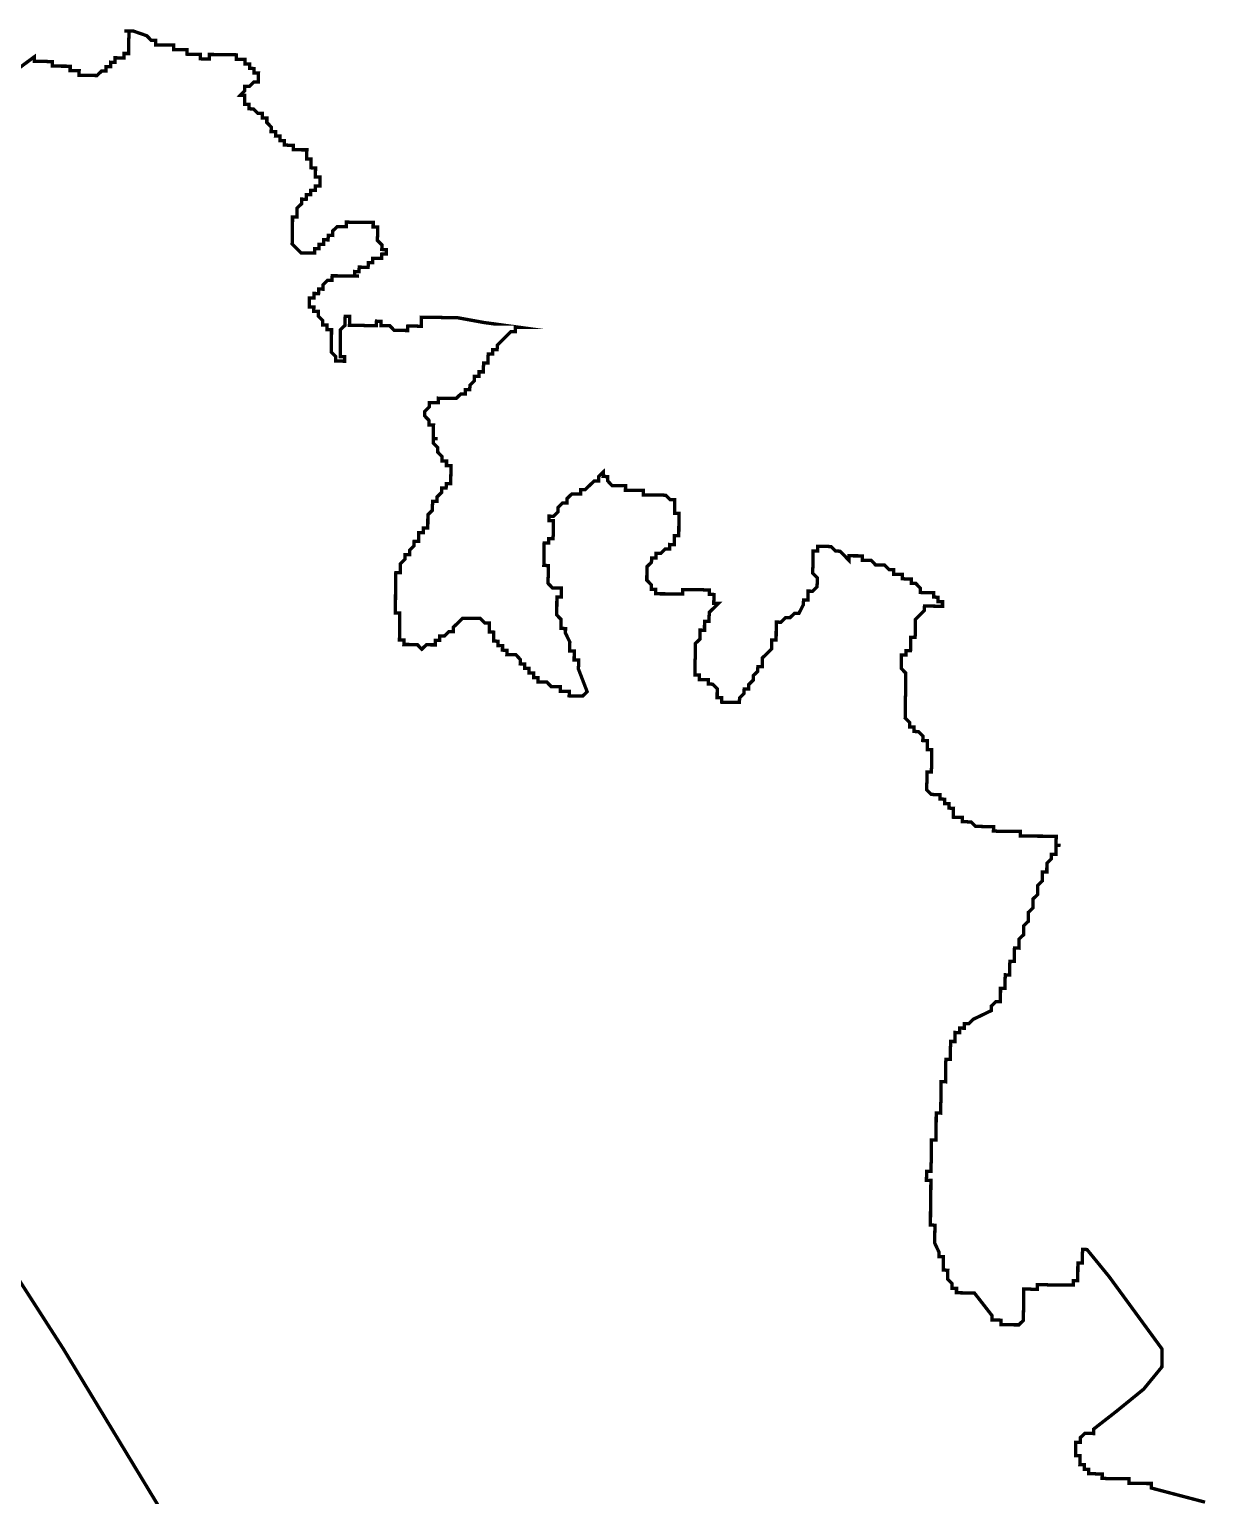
# Model space of a CAD drawing. Header units: metres. Extents: x 257673 to 289848, y 2129691 to 2228029.
# Drawn here: x 259430 to 260471, y 2181504 to 2182801 of the extents above; entities that cross this region are included whole.
import ezdxf

# ---------------------------------------------------------------- set-up
doc = ezdxf.new("R2010")
doc.units = ezdxf.units.M
doc.header["$MEASUREMENT"] = 0
doc.layers.add('HAZARDS LINE', color=1, linetype='Continuous')

msp = doc.modelspace()

# ---------------------------------------------------------------- linework, layer by layer
at = {"layer": 'HAZARDS LINE', "lineweight": 18}
for points in [[(260469.7, 2181498.4, 2.97, 2.97, 0), (260422.2, 2181510.9, 2.97, 2.97, 0), (260422.3, 2181514.9, 2.97, 2.97, 0), (260418.3, 2181514.9, 2.97, 2.97, 0), (260414.4, 2181515, 2.97, 2.97, 0), (260410.4, 2181515, 2.97, 2.97, 0), (260406.4, 2181515.1, 2.97, 2.97, 0), (260402.5, 2181515.1, 2.97, 2.97, 0), (260402.5, 2181519.1, 2.97, 2.97, 0), (260398.6, 2181519.1, 2.97, 2.97, 0), (260394.6, 2181519.2, 2.97, 2.97, 0), (260390.6, 2181519.2, 2.97, 2.97, 0), (260386.7, 2181519.3, 2.97, 2.97, 0), (260382.7, 2181519.3, 2.97, 2.97, 0), (260378.7, 2181519.4, 2.97, 2.97, 0), (260378.8, 2181523.4, 2.97, 2.97, 0), (260374.8, 2181523.4, 2.97, 2.97, 0), (260370.8, 2181523.5, 2.97, 2.97, 0), (260366.9, 2181523.5, 2.97, 2.97, 0), (260366.9, 2181527.5, 2.97, 2.97, 0), (260363, 2181527.5, 2.97, 2.97, 0), (260363, 2181531.5, 2.97, 2.97, 0), (260359, 2181531.5, 2.97, 2.97, 0), (260359.1, 2181535.5, 2.97, 2.97, 0), (260359.1, 2181539.5, 2.97, 2.97, 0), (260355.2, 2181539.5, 2.97, 2.97, 0), (260355.2, 2181543.5, 2.97, 2.97, 0), (260355.3, 2181547.4, 2.97, 2.97, 0), (260355.3, 2181551.4, 2.97, 2.97, 0), (260359.3, 2181551.4, 2.97, 2.97, 0), (260359.3, 2181555.3, 2.97, 2.97, 0), (260363.3, 2181559.2, 2.97, 2.97, 0), (260367.3, 2181559.2, 2.97, 2.97, 0), (260371.3, 2181559.1, 2.97, 2.97, 0), (260371.3, 2181563.1, 2.97, 2.97, 0), (260391.3, 2181578.7, 2.97, 2.97, 0), (260415.4, 2181598.3, 2.97, 2.97, 0), (260431.5, 2181617.9, 2.97, 2.97, 0), (260431.6, 2181625.8, 2.97, 2.97, 0), (260431.7, 2181633.8, 2.97, 2.97, 0), (260420, 2181649.8, 2.97, 2.97, 0), (260384.9, 2181697.8, 2.97, 2.97, 0), (260365.3, 2181721.8, 2.97, 2.97, 0), (260361.4, 2181721.9, 2.97, 2.97, 0), (260361.3, 2181717.9, 2.97, 2.97, 0), (260361.3, 2181714, 2.97, 2.97, 0), (260361.2, 2181710, 2.97, 2.97, 0), (260357.3, 2181710, 2.97, 2.97, 0), (260357.2, 2181706.1, 2.97, 2.97, 0), (260357.2, 2181702.1, 2.97, 2.97, 0), (260357.1, 2181698.2, 2.97, 2.97, 0), (260357.1, 2181694.2, 2.97, 2.97, 0), (260353.1, 2181694.2, 2.97, 2.97, 0), (260353.1, 2181690.3, 2.97, 2.97, 0), (260349.1, 2181690.3, 2.97, 2.97, 0), (260345.1, 2181690.4, 2.97, 2.97, 0), (260341.2, 2181690.4, 2.97, 2.97, 0), (260337.2, 2181690.5, 2.97, 2.97, 0), (260333.2, 2181690.5, 2.97, 2.97, 0), (260329.3, 2181690.6, 2.97, 2.97, 0), (260325.3, 2181690.6, 2.97, 2.97, 0), (260321.3, 2181690.7, 2.97, 2.97, 0), (260321.3, 2181686.7, 2.97, 2.97, 0), (260317.3, 2181686.7, 2.97, 2.97, 0), (260313.4, 2181686.8, 2.97, 2.97, 0), (260309.4, 2181686.8, 2.97, 2.97, 0), (260309.3, 2181682.9, 2.97, 2.97, 0), (260309.3, 2181678.9, 2.97, 2.97, 0), (260309.2, 2181674.9, 2.97, 2.97, 0), (260309.2, 2181671, 2.97, 2.97, 0), (260309.1, 2181663, 2.97, 2.97, 0), (260309, 2181659.1, 2.97, 2.97, 0), (260305, 2181655.2, 2.97, 2.97, 0), (260301.1, 2181655.2, 2.97, 2.97, 0), (260297.1, 2181655.3, 2.97, 2.97, 0), (260293.1, 2181655.3, 2.97, 2.97, 0), (260289.2, 2181655.3, 2.97, 2.97, 0), (260289.2, 2181659.3, 2.97, 2.97, 0), (260285.3, 2181659.4, 2.97, 2.97, 0), (260281.3, 2181659.4, 2.97, 2.97, 0), (260281.3, 2181663.4, 2.97, 2.97, 0), (260265.7, 2181683.4, 2.97, 2.97, 0), (260253.8, 2181683.5, 2.97, 2.97, 0), (260249.9, 2181683.6, 2.97, 2.97, 0), (260249.9, 2181687.6, 2.97, 2.97, 0), (260245.9, 2181687.6, 2.97, 2.97, 0), (260246, 2181691.6, 2.97, 2.97, 0), (260242.1, 2181695.6, 2.97, 2.97, 0), (260242.1, 2181699.6, 2.97, 2.97, 0), (260242.2, 2181703.5, 2.97, 2.97, 0), (260238.2, 2181703.6, 2.97, 2.97, 0), (260238.3, 2181711.5, 2.97, 2.97, 0), (260238.3, 2181715.5, 2.97, 2.97, 0), (260234.4, 2181715.5, 2.97, 2.97, 0), (260234.4, 2181719.5, 2.97, 2.97, 0), (260230.6, 2181727.5, 2.97, 2.97, 0), (260230.7, 2181735.4, 2.97, 2.97, 0), (260230.8, 2181743.3, 2.97, 2.97, 0), (260226.8, 2181743.4, 2.97, 2.97, 0), (260226.9, 2181751.3, 2.97, 2.97, 0), (260226.9, 2181755.3, 2.97, 2.97, 0), (260227, 2181759.2, 2.97, 2.97, 0), (260227, 2181763.2, 2.97, 2.97, 0), (260227.1, 2181767.2, 2.97, 2.97, 0), (260227.1, 2181771.1, 2.97, 2.97, 0), (260227.2, 2181775.1, 2.97, 2.97, 0), (260227.2, 2181779.1, 2.97, 2.97, 0), (260227.3, 2181783, 2.97, 2.97, 0), (260223.3, 2181783.1, 2.97, 2.97, 0), (260223.4, 2181787.1, 2.97, 2.97, 0), (260223.4, 2181791, 2.97, 2.97, 0), (260227.4, 2181791, 2.97, 2.97, 0), (260227.4, 2181794.9, 2.97, 2.97, 0), (260227.5, 2181798.9, 2.97, 2.97, 0), (260227.5, 2181802.9, 2.97, 2.97, 0), (260227.6, 2181806.8, 2.97, 2.97, 0), (260227.6, 2181810.8, 2.97, 2.97, 0), (260227.7, 2181814.8, 2.97, 2.97, 0), (260227.7, 2181818.7, 2.97, 2.97, 0), (260231.7, 2181818.7, 2.97, 2.97, 0), (260231.7, 2181822.6, 2.97, 2.97, 0), (260231.8, 2181826.6, 2.97, 2.97, 0), (260231.8, 2181830.6, 2.97, 2.97, 0), (260231.9, 2181834.5, 2.97, 2.97, 0), (260231.9, 2181838.5, 2.97, 2.97, 0), (260232, 2181842.5, 2.97, 2.97, 0), (260235.9, 2181842.4, 2.97, 2.97, 0), (260236, 2181846.4, 2.97, 2.97, 0), (260236, 2181850.4, 2.97, 2.97, 0), (260236.1, 2181854.3, 2.97, 2.97, 0), (260236.1, 2181858.3, 2.97, 2.97, 0), (260236.2, 2181862.3, 2.97, 2.97, 0), (260236.2, 2181866.2, 2.97, 2.97, 0), (260236.3, 2181870.2, 2.97, 2.97, 0), (260240.2, 2181870.1, 2.97, 2.97, 0), (260240.3, 2181874.1, 2.97, 2.97, 0), (260240.3, 2181878.1, 2.97, 2.97, 0), (260240.4, 2181882, 2.97, 2.97, 0), (260240.4, 2181886, 2.97, 2.97, 0), (260240.5, 2181890, 2.97, 2.97, 0), (260244.4, 2181889.9, 2.97, 2.97, 0), (260244.5, 2181893.9, 2.97, 2.97, 0), (260244.5, 2181897.9, 2.97, 2.97, 0), (260244.6, 2181901.8, 2.97, 2.97, 0), (260244.6, 2181905.8, 2.97, 2.97, 0), (260248.6, 2181905.7, 2.97, 2.97, 0), (260248.7, 2181909.7, 2.97, 2.97, 0), (260248.7, 2181913.7, 2.97, 2.97, 0), (260252.7, 2181913.6, 2.97, 2.97, 0), (260252.7, 2181917.6, 2.97, 2.97, 0), (260256.7, 2181917.5, 2.97, 2.97, 0), (260256.7, 2181921.5, 2.97, 2.97, 0), (260260.7, 2181921.5, 2.97, 2.97, 0), (260264.7, 2181925.4, 2.97, 2.97, 0), (260272.7, 2181929.2, 2.97, 2.97, 0), (260280.7, 2181933.1, 2.97, 2.97, 0), (260280.7, 2181937.1, 2.97, 2.97, 0), (260284.7, 2181941, 2.97, 2.97, 0), (260288.7, 2181940.9, 2.97, 2.97, 0), (260288.7, 2181944.9, 2.97, 2.97, 0), (260288.8, 2181948.9, 2.97, 2.97, 0), (260288.8, 2181952.8, 2.97, 2.97, 0), (260292.8, 2181952.8, 2.97, 2.97, 0), (260292.9, 2181956.8, 2.97, 2.97, 0), (260292.9, 2181960.7, 2.97, 2.97, 0), (260293, 2181964.7, 2.97, 2.97, 0), (260296.9, 2181964.6, 2.97, 2.97, 0), (260297, 2181968.6, 2.97, 2.97, 0), (260297, 2181972.6, 2.97, 2.97, 0), (260297.1, 2181976.5, 2.97, 2.97, 0), (260301, 2181976.5, 2.97, 2.97, 0), (260301.1, 2181980.5, 2.97, 2.97, 0), (260301.1, 2181984.4, 2.97, 2.97, 0), (260301.2, 2181988.4, 2.97, 2.97, 0), (260305.1, 2181988.3, 2.97, 2.97, 0), (260305.2, 2181992.3, 2.97, 2.97, 0), (260305.2, 2181996.3, 2.97, 2.97, 0), (260309.3, 2182000.2, 2.97, 2.97, 0), (260309.3, 2182004.2, 2.97, 2.97, 0), (260309.4, 2182008.1, 2.97, 2.97, 0), (260313.4, 2182012, 2.97, 2.97, 0), (260313.4, 2182016, 2.97, 2.97, 0), (260313.5, 2182020, 2.97, 2.97, 0), (260317.5, 2182023.9, 2.97, 2.97, 0), (260317.5, 2182027.9, 2.97, 2.97, 0), (260317.6, 2182031.8, 2.97, 2.97, 0), (260321.6, 2182035.7, 2.97, 2.97, 0), (260321.6, 2182039.7, 2.97, 2.97, 0), (260321.7, 2182043.7, 2.97, 2.97, 0), (260325.7, 2182047.6, 2.97, 2.97, 0), (260325.7, 2182051.6, 2.97, 2.97, 0), (260325.8, 2182055.5, 2.97, 2.97, 0), (260329.8, 2182055.5, 2.97, 2.97, 0), (260329.8, 2182059.4, 2.97, 2.97, 0), (260329.9, 2182063.4, 2.97, 2.97, 0), (260333.9, 2182067.3, 2.97, 2.97, 0), (260333.9, 2182071.3, 2.97, 2.97, 0), (260337.9, 2182071.2, 2.97, 2.97, 0), (260337.9, 2182075.2, 2.97, 2.97, 0), (260338, 2182079.2, 2.97, 2.97, 0), (260341.9, 2182079.1, 2.97, 2.97, 0), (260338, 2182079.2, 2.97, 2.97, 0), (260338, 2182083.1, 2.97, 2.97, 0), (260338.1, 2182087.1, 2.97, 2.97, 0), (260334.1, 2182087.2, 2.97, 2.97, 0), (260330.1, 2182087.2, 2.97, 2.97, 0), (260326.2, 2182087.3, 2.97, 2.97, 0), (260322.2, 2182087.3, 2.97, 2.97, 0), (260318.3, 2182087.4, 2.97, 2.97, 0), (260314.3, 2182087.4, 2.97, 2.97, 0), (260310.3, 2182087.4, 2.97, 2.97, 0), (260306.4, 2182087.5, 2.97, 2.97, 0), (260306.4, 2182091.5, 2.97, 2.97, 0), (260302.4, 2182091.5, 2.97, 2.97, 0), (260298.5, 2182091.6, 2.97, 2.97, 0), (260294.5, 2182091.6, 2.97, 2.97, 0), (260290.5, 2182091.7, 2.97, 2.97, 0), (260286.6, 2182091.7, 2.97, 2.97, 0), (260282.6, 2182091.8, 2.97, 2.97, 0), (260282.7, 2182095.7, 2.97, 2.97, 0), (260278.7, 2182095.8, 2.97, 2.97, 0), (260274.7, 2182095.8, 2.97, 2.97, 0), (260270.8, 2182095.9, 2.97, 2.97, 0), (260266.8, 2182095.9, 2.97, 2.97, 0), (260262.9, 2182099.9, 2.97, 2.97, 0), (260258.9, 2182100, 2.97, 2.97, 0), (260255, 2182100, 2.97, 2.97, 0), (260255, 2182104, 2.97, 2.97, 0), (260251, 2182104, 2.97, 2.97, 0), (260247.1, 2182104.1, 2.97, 2.97, 0), (260247.1, 2182108.1, 2.97, 2.97, 0), (260247.2, 2182112, 2.97, 2.97, 0), (260243.2, 2182112.1, 2.97, 2.97, 0), (260243.3, 2182116, 2.97, 2.97, 0), (260239.3, 2182116.1, 2.97, 2.97, 0), (260239.3, 2182120, 2.97, 2.97, 0), (260235.4, 2182120.1, 2.97, 2.97, 0), (260235.4, 2182124.1, 2.97, 2.97, 0), (260231.5, 2182124.1, 2.97, 2.97, 0), (260227.5, 2182124.2, 2.97, 2.97, 0), (260223.6, 2182128.2, 2.97, 2.97, 0), (260223.6, 2182132.1, 2.97, 2.97, 0), (260223.7, 2182136.1, 2.97, 2.97, 0), (260223.7, 2182140.1, 2.97, 2.97, 0), (260223.8, 2182144, 2.97, 2.97, 0), (260227.7, 2182144, 2.97, 2.97, 0), (260227.8, 2182148, 2.97, 2.97, 0), (260227.9, 2182155.9, 2.97, 2.97, 0), (260227.9, 2182159.9, 2.97, 2.97, 0), (260228, 2182163.8, 2.97, 2.97, 0), (260224, 2182163.9, 2.97, 2.97, 0), (260224.1, 2182167.8, 2.97, 2.97, 0), (260224.1, 2182171.8, 2.97, 2.97, 0), (260220.1, 2182171.9, 2.97, 2.97, 0), (260220.2, 2182175.8, 2.97, 2.97, 0), (260216.3, 2182179.8, 2.97, 2.97, 0), (260212.3, 2182179.9, 2.97, 2.97, 0), (260212.4, 2182183.8, 2.97, 2.97, 0), (260208.4, 2182183.9, 2.97, 2.97, 0), (260208.4, 2182187.9, 2.97, 2.97, 0), (260204.5, 2182191.9, 2.97, 2.97, 0), (260204.6, 2182195.8, 2.97, 2.97, 0), (260204.6, 2182199.8, 2.97, 2.97, 0), (260204.7, 2182203.8, 2.97, 2.97, 0), (260204.7, 2182207.7, 2.97, 2.97, 0), (260204.8, 2182211.7, 2.97, 2.97, 0), (260204.8, 2182215.7, 2.97, 2.97, 0), (260204.9, 2182219.6, 2.97, 2.97, 0), (260204.9, 2182223.6, 2.97, 2.97, 0), (260205, 2182227.6, 2.97, 2.97, 0), (260205, 2182231.5, 2.97, 2.97, 0), (260201.1, 2182235.5, 2.97, 2.97, 0), (260201.1, 2182239.5, 2.97, 2.97, 0), (260201.2, 2182243.5, 2.97, 2.97, 0), (260201.2, 2182247.4, 2.97, 2.97, 0), (260205.2, 2182247.4, 2.97, 2.97, 0), (260205.2, 2182251.4, 2.97, 2.97, 0), (260209.2, 2182251.3, 2.97, 2.97, 0), (260209.3, 2182255.3, 2.97, 2.97, 0), (260209.4, 2182263.2, 2.97, 2.97, 0), (260213.3, 2182263.2, 2.97, 2.97, 0), (260213.4, 2182267.1, 2.97, 2.97, 0), (260213.4, 2182271.1, 2.97, 2.97, 0), (260213.5, 2182279, 2.97, 2.97, 0), (260221.5, 2182286.9, 2.97, 2.97, 0), (260221.6, 2182290.8, 2.97, 2.97, 0), (260225.6, 2182290.8, 2.97, 2.97, 0), (260229.5, 2182290.7, 2.97, 2.97, 0), (260237.5, 2182290.6, 2.97, 2.97, 0), (260237.5, 2182294.6, 2.97, 2.97, 0), (260233.5, 2182294.7, 2.97, 2.97, 0), (260233.6, 2182298.6, 2.97, 2.97, 0), (260229.6, 2182298.7, 2.97, 2.97, 0), (260229.7, 2182302.6, 2.97, 2.97, 0), (260225.7, 2182302.7, 2.97, 2.97, 0), (260221.7, 2182302.7, 2.97, 2.97, 0), (260217.8, 2182302.8, 2.97, 2.97, 0), (260217.8, 2182306.7, 2.97, 2.97, 0), (260213.9, 2182310.8, 2.97, 2.97, 0), (260209.9, 2182310.8, 2.97, 2.97, 0), (260210, 2182314.8, 2.97, 2.97, 0), (260206, 2182314.8, 2.97, 2.97, 0), (260202.1, 2182314.9, 2.97, 2.97, 0), (260202.1, 2182318.8, 2.97, 2.97, 0), (260198.1, 2182318.9, 2.97, 2.97, 0), (260194.2, 2182318.9, 2.97, 2.97, 0), (260194.2, 2182322.9, 2.97, 2.97, 0), (260190.3, 2182322.9, 2.97, 2.97, 0), (260186.3, 2182327, 2.97, 2.97, 0), (260182.4, 2182327, 2.97, 2.97, 0), (260178.4, 2182327.1, 2.97, 2.97, 0), (260174.5, 2182331.1, 2.97, 2.97, 0), (260170.5, 2182331.1, 2.97, 2.97, 0), (260166.6, 2182331.2, 2.97, 2.97, 0), (260166.6, 2182335.1, 2.97, 2.97, 0), (260162.6, 2182335.2, 2.97, 2.97, 0), (260158.7, 2182335.2, 2.97, 2.97, 0), (260154.7, 2182335.3, 2.97, 2.97, 0), (260154.7, 2182331.3, 2.97, 2.97, 0), (260150.8, 2182335.3, 2.97, 2.97, 0), (260146.8, 2182339.3, 2.97, 2.97, 0), (260142.9, 2182339.4, 2.97, 2.97, 0), (260139, 2182343.4, 2.97, 2.97, 0), (260135, 2182343.5, 2.97, 2.97, 0), (260131, 2182343.5, 2.97, 2.97, 0), (260127.1, 2182343.6, 2.97, 2.97, 0), (260127, 2182339.6, 2.97, 2.97, 0), (260123, 2182339.6, 2.97, 2.97, 0), (260123, 2182335.7, 2.97, 2.97, 0), (260122.9, 2182331.7, 2.97, 2.97, 0), (260122.9, 2182327.7, 2.97, 2.97, 0), (260122.8, 2182323.8, 2.97, 2.97, 0), (260122.8, 2182319.8, 2.97, 2.97, 0), (260126.7, 2182315.8, 2.97, 2.97, 0), (260126.7, 2182311.8, 2.97, 2.97, 0), (260126.6, 2182307.9, 2.97, 2.97, 0), (260122.6, 2182303.9, 2.97, 2.97, 0), (260118.6, 2182304, 2.97, 2.97, 0), (260118.6, 2182300, 2.97, 2.97, 0), (260118.5, 2182296.1, 2.97, 2.97, 0), (260114.6, 2182296.1, 2.97, 2.97, 0), (260114.5, 2182292.1, 2.97, 2.97, 0), (260110.5, 2182284.3, 2.97, 2.97, 0), (260106.5, 2182284.3, 2.97, 2.97, 0), (260102.5, 2182280.4, 2.97, 2.97, 0), (260098.5, 2182280.4, 2.97, 2.97, 0), (260094.5, 2182276.5, 2.97, 2.97, 0), (260090.5, 2182276.6, 2.97, 2.97, 0), (260090.5, 2182272.6, 2.97, 2.97, 0), (260090.4, 2182268.6, 2.97, 2.97, 0), (260090.4, 2182264.7, 2.97, 2.97, 0), (260090.3, 2182260.7, 2.97, 2.97, 0), (260086.4, 2182260.8, 2.97, 2.97, 0), (260086.3, 2182256.8, 2.97, 2.97, 0), (260086.3, 2182252.8, 2.97, 2.97, 0), (260082.3, 2182248.9, 2.97, 2.97, 0), (260078.3, 2182245, 2.97, 2.97, 0), (260078.2, 2182241, 2.97, 2.97, 0), (260078.2, 2182237.1, 2.97, 2.97, 0), (260074.2, 2182237.1, 2.97, 2.97, 0), (260074.1, 2182233.1, 2.97, 2.97, 0), (260070.1, 2182229.2, 2.97, 2.97, 0), (260070.1, 2182225.3, 2.97, 2.97, 0), (260066.1, 2182221.3, 2.97, 2.97, 0), (260066, 2182217.4, 2.97, 2.97, 0), (260062.1, 2182217.4, 2.97, 2.97, 0), (260062, 2182213.5, 2.97, 2.97, 0), (260058, 2182209.5, 2.97, 2.97, 0), (260057.9, 2182205.6, 2.97, 2.97, 0), (260054, 2182205.6, 2.97, 2.97, 0), (260050, 2182205.7, 2.97, 2.97, 0), (260046, 2182205.7, 2.97, 2.97, 0), (260042.1, 2182205.8, 2.97, 2.97, 0), (260042.1, 2182209.7, 2.97, 2.97, 0), (260038.2, 2182209.8, 2.97, 2.97, 0), (260038.2, 2182213.7, 2.97, 2.97, 0), (260038.3, 2182217.7, 2.97, 2.97, 0), (260034.3, 2182221.7, 2.97, 2.97, 0), (260030.4, 2182221.8, 2.97, 2.97, 0), (260030.4, 2182225.7, 2.97, 2.97, 0), (260026.5, 2182225.8, 2.97, 2.97, 0), (260022.5, 2182225.8, 2.97, 2.97, 0), (260022.5, 2182229.8, 2.97, 2.97, 0), (260018.6, 2182229.8, 2.97, 2.97, 0), (260018.6, 2182233.8, 2.97, 2.97, 0), (260018.7, 2182237.8, 2.97, 2.97, 0), (260018.7, 2182241.7, 2.97, 2.97, 0), (260018.8, 2182245.7, 2.97, 2.97, 0), (260018.8, 2182249.7, 2.97, 2.97, 0), (260018.9, 2182253.6, 2.97, 2.97, 0), (260018.9, 2182257.6, 2.97, 2.97, 0), (260022.9, 2182261.5, 2.97, 2.97, 0), (260023, 2182265.5, 2.97, 2.97, 0), (260023, 2182269.5, 2.97, 2.97, 0), (260027, 2182269.4, 2.97, 2.97, 0), (260027, 2182273.4, 2.97, 2.97, 0), (260027.1, 2182277.3, 2.97, 2.97, 0), (260031.1, 2182277.3, 2.97, 2.97, 0), (260031.1, 2182281.3, 2.97, 2.97, 0), (260031.2, 2182285.2, 2.97, 2.97, 0), (260035.2, 2182289.1, 2.97, 2.97, 0), (260039.2, 2182293.1, 2.97, 2.97, 0), (260035.2, 2182293.1, 2.97, 2.97, 0), (260035.3, 2182297.1, 2.97, 2.97, 0), (260035.3, 2182301, 2.97, 2.97, 0), (260031.4, 2182301.1, 2.97, 2.97, 0), (260031.4, 2182305.1, 2.97, 2.97, 0), (260027.4, 2182305.1, 2.97, 2.97, 0), (260023.5, 2182305.2, 2.97, 2.97, 0), (260015.5, 2182305.3, 2.97, 2.97, 0), (260011.6, 2182305.3, 2.97, 2.97, 0), (260007.6, 2182305.3, 2.97, 2.97, 0), (260007.6, 2182301.4, 2.97, 2.97, 0), (260003.6, 2182301.4, 2.97, 2.97, 0), (259999.6, 2182301.5, 2.97, 2.97, 0), (259995.7, 2182301.5, 2.97, 2.97, 0), (259991.7, 2182301.6, 2.97, 2.97, 0), (259987.7, 2182301.6, 2.97, 2.97, 0), (259983.8, 2182301.7, 2.97, 2.97, 0), (259983.8, 2182305.6, 2.97, 2.97, 0), (259979.9, 2182305.7, 2.97, 2.97, 0), (259979.9, 2182309.7, 2.97, 2.97, 0), (259976, 2182313.7, 2.97, 2.97, 0), (259976, 2182317.6, 2.97, 2.97, 0), (259976.1, 2182321.6, 2.97, 2.97, 0), (259976.1, 2182325.6, 2.97, 2.97, 0), (259980.1, 2182329.5, 2.97, 2.97, 0), (259980.2, 2182333.4, 2.97, 2.97, 0), (259984.2, 2182333.4, 2.97, 2.97, 0), (259984.2, 2182337.4, 2.97, 2.97, 0), (259988.2, 2182337.3, 2.97, 2.97, 0), (259992.2, 2182341.2, 2.97, 2.97, 0), (259996.2, 2182341.2, 2.97, 2.97, 0), (259996.2, 2182345.2, 2.97, 2.97, 0), (260000.2, 2182345.1, 2.97, 2.97, 0), (260000.2, 2182349.1, 2.97, 2.97, 0), (260000.3, 2182353, 2.97, 2.97, 0), (260004.2, 2182353, 2.97, 2.97, 0), (260004.3, 2182357, 2.97, 2.97, 0), (260004.3, 2182360.9, 2.97, 2.97, 0), (260004.4, 2182364.9, 2.97, 2.97, 0), (260004.4, 2182368.9, 2.97, 2.97, 0), (260004.5, 2182372.8, 2.97, 2.97, 0), (260000.5, 2182372.9, 2.97, 2.97, 0), (260000.6, 2182380.8, 2.97, 2.97, 0), (260000.6, 2182384.8, 2.97, 2.97, 0), (259996.7, 2182384.8, 2.97, 2.97, 0), (259992.8, 2182388.8, 2.97, 2.97, 0), (259988.8, 2182388.9, 2.97, 2.97, 0), (259984.8, 2182388.9, 2.97, 2.97, 0), (259980.9, 2182389, 2.97, 2.97, 0), (259976.9, 2182389, 2.97, 2.97, 0), (259972.9, 2182389.1, 2.97, 2.97, 0), (259973, 2182393, 2.97, 2.97, 0), (259969, 2182393.1, 2.97, 2.97, 0), (259965.1, 2182393.1, 2.97, 2.97, 0), (259961.1, 2182393.2, 2.97, 2.97, 0), (259957.1, 2182393.2, 2.97, 2.97, 0), (259957.2, 2182397.2, 2.97, 2.97, 0), (259953.2, 2182397.2, 2.97, 2.97, 0), (259949.2, 2182397.3, 2.97, 2.97, 0), (259945.3, 2182397.3, 2.97, 2.97, 0), (259941.4, 2182401.4, 2.97, 2.97, 0), (259941.4, 2182405.3, 2.97, 2.97, 0), (259937.4, 2182405.4, 2.97, 2.97, 0), (259937.5, 2182409.3, 2.97, 2.97, 0), (259933.5, 2182405.4, 2.97, 2.97, 0), (259933.4, 2182401.5, 2.97, 2.97, 0), (259929.5, 2182401.5, 2.97, 2.97, 0), (259925.5, 2182397.6, 2.97, 2.97, 0), (259921.4, 2182393.7, 2.97, 2.97, 0), (259917.5, 2182393.7, 2.97, 2.97, 0), (259917.4, 2182389.8, 2.97, 2.97, 0), (259913.5, 2182389.8, 2.97, 2.97, 0), (259909.5, 2182389.8, 2.97, 2.97, 0), (259905.5, 2182385.9, 2.97, 2.97, 0), (259905.4, 2182382, 2.97, 2.97, 0), (259901.5, 2182382, 2.97, 2.97, 0), (259897.5, 2182378.1, 2.97, 2.97, 0), (259897.4, 2182374.1, 2.97, 2.97, 0), (259893.4, 2182370.2, 2.97, 2.97, 0), (259889.4, 2182370.3, 2.97, 2.97, 0), (259889.4, 2182366.3, 2.97, 2.97, 0), (259893.3, 2182366.2, 2.97, 2.97, 0), (259893.3, 2182362.3, 2.97, 2.97, 0), (259893.2, 2182358.3, 2.97, 2.97, 0), (259893.2, 2182354.3, 2.97, 2.97, 0), (259893.1, 2182350.4, 2.97, 2.97, 0), (259889.2, 2182350.4, 2.97, 2.97, 0), (259889.1, 2182346.5, 2.97, 2.97, 0), (259885.2, 2182346.5, 2.97, 2.97, 0), (259885.1, 2182342.5, 2.97, 2.97, 0), (259885.1, 2182338.6, 2.97, 2.97, 0), (259885, 2182334.6, 2.97, 2.97, 0), (259885, 2182330.6, 2.97, 2.97, 0), (259884.9, 2182326.7, 2.97, 2.97, 0), (259888.9, 2182326.6, 2.97, 2.97, 0), (259888.8, 2182322.7, 2.97, 2.97, 0), (259888.8, 2182318.7, 2.97, 2.97, 0), (259888.7, 2182314.7, 2.97, 2.97, 0), (259888.7, 2182310.8, 2.97, 2.97, 0), (259892.6, 2182306.8, 2.97, 2.97, 0), (259896.6, 2182306.7, 2.97, 2.97, 0), (259900.5, 2182306.7, 2.97, 2.97, 0), (259900.5, 2182302.7, 2.97, 2.97, 0), (259900.4, 2182298.7, 2.97, 2.97, 0), (259896.5, 2182298.8, 2.97, 2.97, 0), (259896.4, 2182294.8, 2.97, 2.97, 0), (259896.4, 2182290.8, 2.97, 2.97, 0), (259896.3, 2182286.9, 2.97, 2.97, 0), (259896.3, 2182282.9, 2.97, 2.97, 0), (259900.2, 2182278.9, 2.97, 2.97, 0), (259900.1, 2182271, 2.97, 2.97, 0), (259904.1, 2182270.9, 2.97, 2.97, 0), (259904, 2182266.9, 2.97, 2.97, 0), (259907.9, 2182259, 2.97, 2.97, 0), (259907.8, 2182255, 2.97, 2.97, 0), (259907.8, 2182251, 2.97, 2.97, 0), (259911.8, 2182251, 2.97, 2.97, 0), (259911.7, 2182243.1, 2.97, 2.97, 0), (259915.6, 2182243, 2.97, 2.97, 0), (259915.6, 2182239, 2.97, 2.97, 0), (259915.5, 2182235.1, 2.97, 2.97, 0), (259923.2, 2182215.1, 2.97, 2.97, 0), (259919.2, 2182211.2, 2.97, 2.97, 0), (259915.2, 2182211.3, 2.97, 2.97, 0), (259911.3, 2182211.3, 2.97, 2.97, 0), (259907.3, 2182211.4, 2.97, 2.97, 0), (259907.4, 2182215.3, 2.97, 2.97, 0), (259903.4, 2182215.4, 2.97, 2.97, 0), (259899.4, 2182215.4, 2.97, 2.97, 0), (259899.5, 2182219.4, 2.97, 2.97, 0), (259895.5, 2182219.5, 2.97, 2.97, 0), (259891.5, 2182219.5, 2.97, 2.97, 0), (259887.6, 2182223.5, 2.97, 2.97, 0), (259883.7, 2182223.6, 2.97, 2.97, 0), (259879.7, 2182223.6, 2.97, 2.97, 0), (259879.7, 2182227.6, 2.97, 2.97, 0), (259875.8, 2182227.6, 2.97, 2.97, 0), (259875.8, 2182231.6, 2.97, 2.97, 0), (259871.9, 2182231.6, 2.97, 2.97, 0), (259871.9, 2182235.6, 2.97, 2.97, 0), (259867.9, 2182235.7, 2.97, 2.97, 0), (259868, 2182239.6, 2.97, 2.97, 0), (259864, 2182239.7, 2.97, 2.97, 0), (259864.1, 2182243.6, 2.97, 2.97, 0), (259860.2, 2182247.7, 2.97, 2.97, 0), (259856.2, 2182247.7, 2.97, 2.97, 0), (259852.2, 2182247.8, 2.97, 2.97, 0), (259852.3, 2182251.7, 2.97, 2.97, 0), (259848.3, 2182251.8, 2.97, 2.97, 0), (259848.4, 2182255.7, 2.97, 2.97, 0), (259844.4, 2182255.8, 2.97, 2.97, 0), (259844.4, 2182259.7, 2.97, 2.97, 0), (259840.5, 2182259.8, 2.97, 2.97, 0), (259840.5, 2182263.8, 2.97, 2.97, 0), (259840.6, 2182267.7, 2.97, 2.97, 0), (259836.6, 2182267.8, 2.97, 2.97, 0), (259836.7, 2182271.7, 2.97, 2.97, 0), (259836.7, 2182275.7, 2.97, 2.97, 0), (259832.7, 2182275.8, 2.97, 2.97, 0), (259828.8, 2182279.8, 2.97, 2.97, 0), (259824.9, 2182279.8, 2.97, 2.97, 0), (259820.9, 2182279.9, 2.97, 2.97, 0), (259816.9, 2182279.9, 2.97, 2.97, 0), (259813, 2182280, 2.97, 2.97, 0), (259809, 2182276, 2.97, 2.97, 0), (259804.9, 2182272.1, 2.97, 2.97, 0), (259804.9, 2182268.2, 2.97, 2.97, 0), (259800.9, 2182268.2, 2.97, 2.97, 0), (259796.9, 2182264.3, 2.97, 2.97, 0), (259792.9, 2182264.3, 2.97, 2.97, 0), (259792.9, 2182260.4, 2.97, 2.97, 0), (259788.9, 2182260.4, 2.97, 2.97, 0), (259788.9, 2182256.5, 2.97, 2.97, 0), (259784.9, 2182256.5, 2.97, 2.97, 0), (259781, 2182256.6, 2.97, 2.97, 0), (259776.9, 2182252.6, 2.97, 2.97, 0), (259773, 2182256.7, 2.97, 2.97, 0), (259769.1, 2182256.7, 2.97, 2.97, 0), (259765.1, 2182256.8, 2.97, 2.97, 0), (259761.1, 2182256.8, 2.97, 2.97, 0), (259761.2, 2182260.8, 2.97, 2.97, 0), (259757.2, 2182260.8, 2.97, 2.97, 0), (259757.3, 2182264.8, 2.97, 2.97, 0), (259757.3, 2182268.7, 2.97, 2.97, 0), (259757.4, 2182272.7, 2.97, 2.97, 0), (259757.4, 2182276.7, 2.97, 2.97, 0), (259757.5, 2182280.6, 2.97, 2.97, 0), (259757.5, 2182284.6, 2.97, 2.97, 0), (259753.5, 2182284.7, 2.97, 2.97, 0), (259753.6, 2182288.6, 2.97, 2.97, 0), (259753.6, 2182292.6, 2.97, 2.97, 0), (259753.7, 2182296.6, 2.97, 2.97, 0), (259753.7, 2182300.5, 2.97, 2.97, 0), (259753.8, 2182304.5, 2.97, 2.97, 0), (259753.8, 2182308.5, 2.97, 2.97, 0), (259753.9, 2182312.4, 2.97, 2.97, 0), (259753.9, 2182316.4, 2.97, 2.97, 0), (259754, 2182320.4, 2.97, 2.97, 0), (259757.9, 2182320.3, 2.97, 2.97, 0), (259758, 2182324.3, 2.97, 2.97, 0), (259758, 2182328.2, 2.97, 2.97, 0), (259762, 2182332.2, 2.97, 2.97, 0), (259762.1, 2182336.1, 2.97, 2.97, 0), (259766.1, 2182336.1, 2.97, 2.97, 0), (259766.1, 2182340, 2.97, 2.97, 0), (259770.1, 2182344, 2.97, 2.97, 0), (259770.2, 2182347.9, 2.97, 2.97, 0), (259774.1, 2182347.9, 2.97, 2.97, 0), (259774.2, 2182351.8, 2.97, 2.97, 0), (259774.2, 2182355.8, 2.97, 2.97, 0), (259778.2, 2182355.8, 2.97, 2.97, 0), (259778.2, 2182359.7, 2.97, 2.97, 0), (259782.2, 2182359.7, 2.97, 2.97, 0), (259782.3, 2182363.6, 2.97, 2.97, 0), (259782.3, 2182367.6, 2.97, 2.97, 0), (259782.4, 2182371.6, 2.97, 2.97, 0), (259786.4, 2182375.5, 2.97, 2.97, 0), (259786.4, 2182379.5, 2.97, 2.97, 0), (259786.5, 2182383.4, 2.97, 2.97, 0), (259790.4, 2182383.4, 2.97, 2.97, 0), (259790.5, 2182387.3, 2.97, 2.97, 0), (259794.5, 2182391.3, 2.97, 2.97, 0), (259794.5, 2182395.2, 2.97, 2.97, 0), (259798.5, 2182395.2, 2.97, 2.97, 0), (259798.6, 2182399.1, 2.97, 2.97, 0), (259802.5, 2182399.1, 2.97, 2.97, 0), (259802.6, 2182403.1, 2.97, 2.97, 0), (259802.7, 2182411, 2.97, 2.97, 0), (259802.7, 2182415, 2.97, 2.97, 0), (259798.8, 2182415, 2.97, 2.97, 0), (259798.8, 2182419, 2.97, 2.97, 0), (259794.8, 2182419, 2.97, 2.97, 0), (259794.9, 2182423, 2.97, 2.97, 0), (259791, 2182427, 2.97, 2.97, 0), (259791, 2182431, 2.97, 2.97, 0), (259787.1, 2182435, 2.97, 2.97, 0), (259787.2, 2182438.9, 2.97, 2.97, 0), (259791.1, 2182438.9, 2.97, 2.97, 0), (259787.2, 2182438.9, 2.97, 2.97, 0), (259787.2, 2182442.9, 2.97, 2.97, 0), (259787.2, 2182446.9, 2.97, 2.97, 0), (259787.3, 2182450.8, 2.97, 2.97, 0), (259783.3, 2182450.9, 2.97, 2.97, 0), (259783.4, 2182454.9, 2.97, 2.97, 0), (259779.5, 2182458.9, 2.97, 2.97, 0), (259779.5, 2182462.8, 2.97, 2.97, 0), (259783.5, 2182466.8, 2.97, 2.97, 0), (259783.6, 2182470.7, 2.97, 2.97, 0), (259787.5, 2182470.7, 2.97, 2.97, 0), (259791.5, 2182470.6, 2.97, 2.97, 0), (259791.6, 2182474.6, 2.97, 2.97, 0), (259795.5, 2182474.5, 2.97, 2.97, 0), (259799.5, 2182474.5, 2.97, 2.97, 0), (259803.4, 2182474.4, 2.97, 2.97, 0), (259807.4, 2182474.4, 2.97, 2.97, 0), (259811.4, 2182478.3, 2.97, 2.97, 0), (259815.4, 2182478.3, 2.97, 2.97, 0), (259815.4, 2182482.2, 2.97, 2.97, 0), (259819.4, 2182482.2, 2.97, 2.97, 0), (259819.5, 2182486.1, 2.97, 2.97, 0), (259823.5, 2182490.1, 2.97, 2.97, 0), (259823.5, 2182494, 2.97, 2.97, 0), (259827.5, 2182494, 2.97, 2.97, 0), (259827.5, 2182497.9, 2.97, 2.97, 0), (259831.5, 2182497.9, 2.97, 2.97, 0), (259831.5, 2182501.9, 2.97, 2.97, 0), (259831.6, 2182505.8, 2.97, 2.97, 0), (259835.6, 2182505.8, 2.97, 2.97, 0), (259835.6, 2182509.7, 2.97, 2.97, 0), (259835.7, 2182513.7, 2.97, 2.97, 0), (259839.6, 2182513.7, 2.97, 2.97, 0), (259839.7, 2182517.6, 2.97, 2.97, 0), (259843.6, 2182517.6, 2.97, 2.97, 0), (259843.7, 2182521.5, 2.97, 2.97, 0), (259847.7, 2182525.5, 2.97, 2.97, 0), (259851.7, 2182529.4, 2.97, 2.97, 0), (259855.7, 2182533.3, 2.97, 2.97, 0), (259859.7, 2182533.3, 2.97, 2.97, 0), (259859.7, 2182537.2, 2.97, 2.97, 0), (259863.7, 2182537.2, 2.97, 2.97, 0), (259832, 2182541.5, 2.97, 2.97, 0), (259808.3, 2182545.8, 2.97, 2.97, 0), (259804.3, 2182545.8, 2.97, 2.97, 0), (259800.4, 2182545.9, 2.97, 2.97, 0), (259796.4, 2182545.9, 2.97, 2.97, 0), (259792.4, 2182546, 2.97, 2.97, 0), (259788.5, 2182546, 2.97, 2.97, 0), (259784.5, 2182546.1, 2.97, 2.97, 0), (259780.5, 2182546.1, 2.97, 2.97, 0), (259776.6, 2182546.2, 2.97, 2.97, 0), (259776.5, 2182542.2, 2.97, 2.97, 0), (259776.5, 2182538.2, 2.97, 2.97, 0), (259772.5, 2182538.3, 2.97, 2.97, 0), (259768.5, 2182538.3, 2.97, 2.97, 0), (259764.6, 2182538.4, 2.97, 2.97, 0), (259764.5, 2182534.4, 2.97, 2.97, 0), (259760.6, 2182534.5, 2.97, 2.97, 0), (259756.6, 2182534.5, 2.97, 2.97, 0), (259752.6, 2182534.6, 2.97, 2.97, 0), (259748.7, 2182538.6, 2.97, 2.97, 0), (259744.7, 2182538.6, 2.97, 2.97, 0), (259740.8, 2182538.7, 2.97, 2.97, 0), (259740.8, 2182542.6, 2.97, 2.97, 0), (259736.9, 2182542.7, 2.97, 2.97, 0), (259736.8, 2182538.7, 2.97, 2.97, 0), (259732.8, 2182538.8, 2.97, 2.97, 0), (259728.9, 2182538.8, 2.97, 2.97, 0), (259724.9, 2182538.9, 2.97, 2.97, 0), (259721, 2182538.9, 2.97, 2.97, 0), (259717, 2182539, 2.97, 2.97, 0), (259713, 2182539, 2.97, 2.97, 0), (259713.1, 2182543, 2.97, 2.97, 0), (259713.1, 2182546.9, 2.97, 2.97, 0), (259709.2, 2182547, 2.97, 2.97, 0), (259709.1, 2182543, 2.97, 2.97, 0), (259709.1, 2182539.1, 2.97, 2.97, 0), (259705, 2182535.1, 2.97, 2.97, 0), (259705, 2182531.2, 2.97, 2.97, 0), (259704.9, 2182527.2, 2.97, 2.97, 0), (259704.9, 2182523.2, 2.97, 2.97, 0), (259704.8, 2182519.3, 2.97, 2.97, 0), (259704.8, 2182515.3, 2.97, 2.97, 0), (259704.8, 2182511.4, 2.97, 2.97, 0), (259708.7, 2182511.3, 2.97, 2.97, 0), (259708.7, 2182507.3, 2.97, 2.97, 0), (259704.7, 2182507.4, 2.97, 2.97, 0), (259700.7, 2182507.4, 2.97, 2.97, 0), (259700.8, 2182511.4, 2.97, 2.97, 0), (259696.9, 2182515.4, 2.97, 2.97, 0), (259696.9, 2182519.4, 2.97, 2.97, 0), (259697, 2182527.3, 2.97, 2.97, 0), (259697.1, 2182531.3, 2.97, 2.97, 0), (259697.1, 2182535.2, 2.97, 2.97, 0), (259693.1, 2182535.3, 2.97, 2.97, 0), (259693.2, 2182539.3, 2.97, 2.97, 0), (259689.2, 2182539.3, 2.97, 2.97, 0), (259689.3, 2182543.3, 2.97, 2.97, 0), (259685.4, 2182547.3, 2.97, 2.97, 0), (259685.4, 2182551.3, 2.97, 2.97, 0), (259681.4, 2182551.3, 2.97, 2.97, 0), (259681.5, 2182555.3, 2.97, 2.97, 0), (259677.5, 2182555.3, 2.97, 2.97, 0), (259677.6, 2182559.3, 2.97, 2.97, 0), (259677.6, 2182563.2, 2.97, 2.97, 0), (259681.6, 2182563.2, 2.97, 2.97, 0), (259681.6, 2182567.2, 2.97, 2.97, 0), (259685.6, 2182567.1, 2.97, 2.97, 0), (259685.7, 2182571.1, 2.97, 2.97, 0), (259689.6, 2182571, 2.97, 2.97, 0), (259689.7, 2182575, 2.97, 2.97, 0), (259693.7, 2182578.9, 2.97, 2.97, 0), (259697.6, 2182578.9, 2.97, 2.97, 0), (259697.7, 2182582.8, 2.97, 2.97, 0), (259701.7, 2182582.8, 2.97, 2.97, 0), (259705.6, 2182582.7, 2.97, 2.97, 0), (259709.6, 2182582.7, 2.97, 2.97, 0), (259713.6, 2182582.6, 2.97, 2.97, 0), (259717.5, 2182582.6, 2.97, 2.97, 0), (259721.5, 2182582.5, 2.97, 2.97, 0), (259717.5, 2182582.6, 2.97, 2.97, 0), (259717.6, 2182586.6, 2.97, 2.97, 0), (259721.5, 2182586.5, 2.97, 2.97, 0), (259721.6, 2182590.5, 2.97, 2.97, 0), (259725.5, 2182590.4, 2.97, 2.97, 0), (259729.5, 2182590.4, 2.97, 2.97, 0), (259729.6, 2182594.3, 2.97, 2.97, 0), (259733.5, 2182594.3, 2.97, 2.97, 0), (259733.6, 2182598.3, 2.97, 2.97, 0), (259737.5, 2182598.2, 2.97, 2.97, 0), (259741.5, 2182598.2, 2.97, 2.97, 0), (259741.6, 2182602.1, 2.97, 2.97, 0), (259745.5, 2182602.1, 2.97, 2.97, 0), (259745.6, 2182606, 2.97, 2.97, 0), (259741.6, 2182606.1, 2.97, 2.97, 0), (259741.7, 2182610.1, 2.97, 2.97, 0), (259737.7, 2182614.1, 2.97, 2.97, 0), (259737.8, 2182618, 2.97, 2.97, 0), (259737.8, 2182622, 2.97, 2.97, 0), (259737.9, 2182626, 2.97, 2.97, 0), (259733.9, 2182626, 2.97, 2.97, 0), (259734, 2182630, 2.97, 2.97, 0), (259730, 2182630, 2.97, 2.97, 0), (259726, 2182630.1, 2.97, 2.97, 0), (259722.1, 2182630.1, 2.97, 2.97, 0), (259718.1, 2182630.2, 2.97, 2.97, 0), (259714.1, 2182630.2, 2.97, 2.97, 0), (259710.2, 2182630.3, 2.97, 2.97, 0), (259710.1, 2182626.3, 2.97, 2.97, 0), (259706.2, 2182626.4, 2.97, 2.97, 0), (259702.2, 2182626.4, 2.97, 2.97, 0), (259698.2, 2182622.5, 2.97, 2.97, 0), (259698.1, 2182618.5, 2.97, 2.97, 0), (259694.2, 2182618.6, 2.97, 2.97, 0), (259694.1, 2182614.6, 2.97, 2.97, 0), (259690.2, 2182614.7, 2.97, 2.97, 0), (259690.1, 2182610.7, 2.97, 2.97, 0), (259686.1, 2182610.7, 2.97, 2.97, 0), (259686.1, 2182606.8, 2.97, 2.97, 0), (259682.1, 2182606.8, 2.97, 2.97, 0), (259682.1, 2182602.9, 2.97, 2.97, 0), (259678.1, 2182602.9, 2.97, 2.97, 0), (259674.1, 2182603, 2.97, 2.97, 0), (259670.2, 2182603, 2.97, 2.97, 0), (259666.3, 2182607, 2.97, 2.97, 0), (259662.3, 2182611, 2.97, 2.97, 0), (259662.4, 2182615, 2.97, 2.97, 0), (259662.4, 2182619, 2.97, 2.97, 0), (259662.5, 2182622.9, 2.97, 2.97, 0), (259662.5, 2182626.9, 2.97, 2.97, 0), (259662.6, 2182630.9, 2.97, 2.97, 0), (259662.6, 2182634.8, 2.97, 2.97, 0), (259666.6, 2182634.8, 2.97, 2.97, 0), (259666.7, 2182638.7, 2.97, 2.97, 0), (259666.7, 2182642.7, 2.97, 2.97, 0), (259670.7, 2182646.6, 2.97, 2.97, 0), (259670.8, 2182650.6, 2.97, 2.97, 0), (259674.7, 2182650.5, 2.97, 2.97, 0), (259674.8, 2182654.5, 2.97, 2.97, 0), (259678.7, 2182654.5, 2.97, 2.97, 0), (259678.8, 2182658.4, 2.97, 2.97, 0), (259682.8, 2182658.4, 2.97, 2.97, 0), (259682.8, 2182662.3, 2.97, 2.97, 0), (259686.8, 2182662.3, 2.97, 2.97, 0), (259686.8, 2182666.3, 2.97, 2.97, 0), (259686.9, 2182670.2, 2.97, 2.97, 0), (259682.9, 2182670.3, 2.97, 2.97, 0), (259682.9, 2182674.2, 2.97, 2.97, 0), (259683, 2182678.2, 2.97, 2.97, 0), (259679, 2182678.3, 2.97, 2.97, 0), (259679.1, 2182682.2, 2.97, 2.97, 0), (259679.1, 2182686.2, 2.97, 2.97, 0), (259675.2, 2182686.2, 2.97, 2.97, 0), (259675.2, 2182690.2, 2.97, 2.97, 0), (259675.3, 2182694.2, 2.97, 2.97, 0), (259671.3, 2182694.2, 2.97, 2.97, 0), (259667.3, 2182694.3, 2.97, 2.97, 0), (259663.4, 2182694.3, 2.97, 2.97, 0), (259663.4, 2182698.3, 2.97, 2.97, 0), (259659.4, 2182698.3, 2.97, 2.97, 0), (259655.5, 2182698.4, 2.97, 2.97, 0), (259655.5, 2182702.3, 2.97, 2.97, 0), (259651.6, 2182702.4, 2.97, 2.97, 0), (259651.6, 2182706.4, 2.97, 2.97, 0), (259647.6, 2182706.4, 2.97, 2.97, 0), (259647.7, 2182710.4, 2.97, 2.97, 0), (259643.7, 2182710.4, 2.97, 2.97, 0), (259643.8, 2182714.4, 2.97, 2.97, 0), (259639.9, 2182718.4, 2.97, 2.97, 0), (259639.9, 2182722.4, 2.97, 2.97, 0), (259635.9, 2182722.4, 2.97, 2.97, 0), (259636, 2182726.4, 2.97, 2.97, 0), (259632, 2182726.4, 2.97, 2.97, 0), (259628.1, 2182730.4, 2.97, 2.97, 0), (259624.1, 2182730.5, 2.97, 2.97, 0), (259624.2, 2182734.5, 2.97, 2.97, 0), (259620.2, 2182734.5, 2.97, 2.97, 0), (259620.3, 2182738.5, 2.97, 2.97, 0), (259620.3, 2182742.4, 2.97, 2.97, 0), (259616.4, 2182742.5, 2.97, 2.97, 0), (259620.4, 2182746.4, 2.97, 2.97, 0), (259620.4, 2182750.4, 2.97, 2.97, 0), (259624.4, 2182750.3, 2.97, 2.97, 0), (259628.4, 2182754.2, 2.97, 2.97, 0), (259632.4, 2182754.2, 2.97, 2.97, 0), (259632.4, 2182758.2, 2.97, 2.97, 0), (259632.5, 2182762.1, 2.97, 2.97, 0), (259628.5, 2182762.2, 2.97, 2.97, 0), (259628.6, 2182766.1, 2.97, 2.97, 0), (259624.6, 2182766.2, 2.97, 2.97, 0), (259624.6, 2182770.2, 2.97, 2.97, 0), (259620.7, 2182770.2, 2.97, 2.97, 0), (259620.7, 2182774.2, 2.97, 2.97, 0), (259616.8, 2182774.2, 2.97, 2.97, 0), (259612.8, 2182774.3, 2.97, 2.97, 0), (259612.8, 2182778.2, 2.97, 2.97, 0), (259608.9, 2182778.3, 2.97, 2.97, 0), (259604.9, 2182778.3, 2.97, 2.97, 0), (259600.9, 2182778.4, 2.97, 2.97, 0), (259597, 2182778.4, 2.97, 2.97, 0), (259593, 2182778.5, 2.97, 2.97, 0), (259589, 2182778.5, 2.97, 2.97, 0), (259589, 2182774.6, 2.97, 2.97, 0), (259585, 2182774.6, 2.97, 2.97, 0), (259581.1, 2182774.7, 2.97, 2.97, 0), (259581.1, 2182778.6, 2.97, 2.97, 0), (259577.1, 2182778.7, 2.97, 2.97, 0), (259573.2, 2182778.7, 2.97, 2.97, 0), (259569.2, 2182778.8, 2.97, 2.97, 0), (259569.3, 2182782.7, 2.97, 2.97, 0), (259565.3, 2182782.8, 2.97, 2.97, 0), (259561.3, 2182782.8, 2.97, 2.97, 0), (259557.4, 2182782.9, 2.97, 2.97, 0), (259557.4, 2182786.8, 2.97, 2.97, 0), (259553.5, 2182786.9, 2.97, 2.97, 0), (259549.5, 2182786.9, 2.97, 2.97, 0), (259545.5, 2182787, 2.97, 2.97, 0), (259541.6, 2182787, 2.97, 2.97, 0), (259541.6, 2182791, 2.97, 2.97, 0), (259537.6, 2182791.1, 2.97, 2.97, 0), (259533.7, 2182795.1, 2.97, 2.97, 0), (259521.9, 2182799.2, 2.97, 2.97, 0), (259513.9, 2182799.3, 2.97, 2.97, 0), (259517.9, 2182799.2, 2.97, 2.97, 0), (259517.9, 2182795.3, 2.97, 2.97, 0), (259517.8, 2182791.3, 2.97, 2.97, 0), (259517.8, 2182787.3, 2.97, 2.97, 0), (259517.7, 2182783.4, 2.97, 2.97, 0), (259517.7, 2182779.4, 2.97, 2.97, 0), (259513.7, 2182779.4, 2.97, 2.97, 0), (259513.7, 2182775.5, 2.97, 2.97, 0), (259509.7, 2182775.5, 2.97, 2.97, 0), (259505.7, 2182775.6, 2.97, 2.97, 0), (259505.7, 2182771.6, 2.97, 2.97, 0), (259501.7, 2182771.7, 2.97, 2.97, 0), (259501.7, 2182767.7, 2.97, 2.97, 0), (259497.7, 2182767.7, 2.97, 2.97, 0), (259497.6, 2182763.8, 2.97, 2.97, 0), (259493.7, 2182763.8, 2.97, 2.97, 0), (259489.7, 2182759.9, 2.97, 2.97, 0), (259485.7, 2182760, 2.97, 2.97, 0), (259481.7, 2182760, 2.97, 2.97, 0), (259477.8, 2182760.1, 2.97, 2.97, 0), (259473.8, 2182760.1, 2.97, 2.97, 0), (259473.9, 2182764.1, 2.97, 2.97, 0), (259469.9, 2182764.1, 2.97, 2.97, 0), (259465.9, 2182764.2, 2.97, 2.97, 0), (259466, 2182768.1, 2.97, 2.97, 0), (259462, 2182768.2, 2.97, 2.97, 0), (259458, 2182768.2, 2.97, 2.97, 0), (259454.1, 2182768.3, 2.97, 2.97, 0), (259450.1, 2182768.3, 2.97, 2.97, 0), (259450.2, 2182772.3, 2.97, 2.97, 0), (259446.2, 2182772.3, 2.97, 2.97, 0), (259442.2, 2182772.4, 2.97, 2.97, 0), (259438.3, 2182772.4, 2.97, 2.97, 0), (259434.3, 2182772.5, 2.97, 2.97, 0), (259434.3, 2182776.5, 2.97, 2.97, 0), (259418.3, 2182764.7, 2.97, 2.97, 0)], [(259323.8, 2181845.7, 2.97, 2.97, 0), (259460, 2181633.8, 2.97, 2.97, 0), (259588.3, 2181422, 2.97, 2.97, 0)]]:
    msp.add_lwpolyline(points, format="xyseb", dxfattribs=at)

doc.saveas('drawing.dxf')
